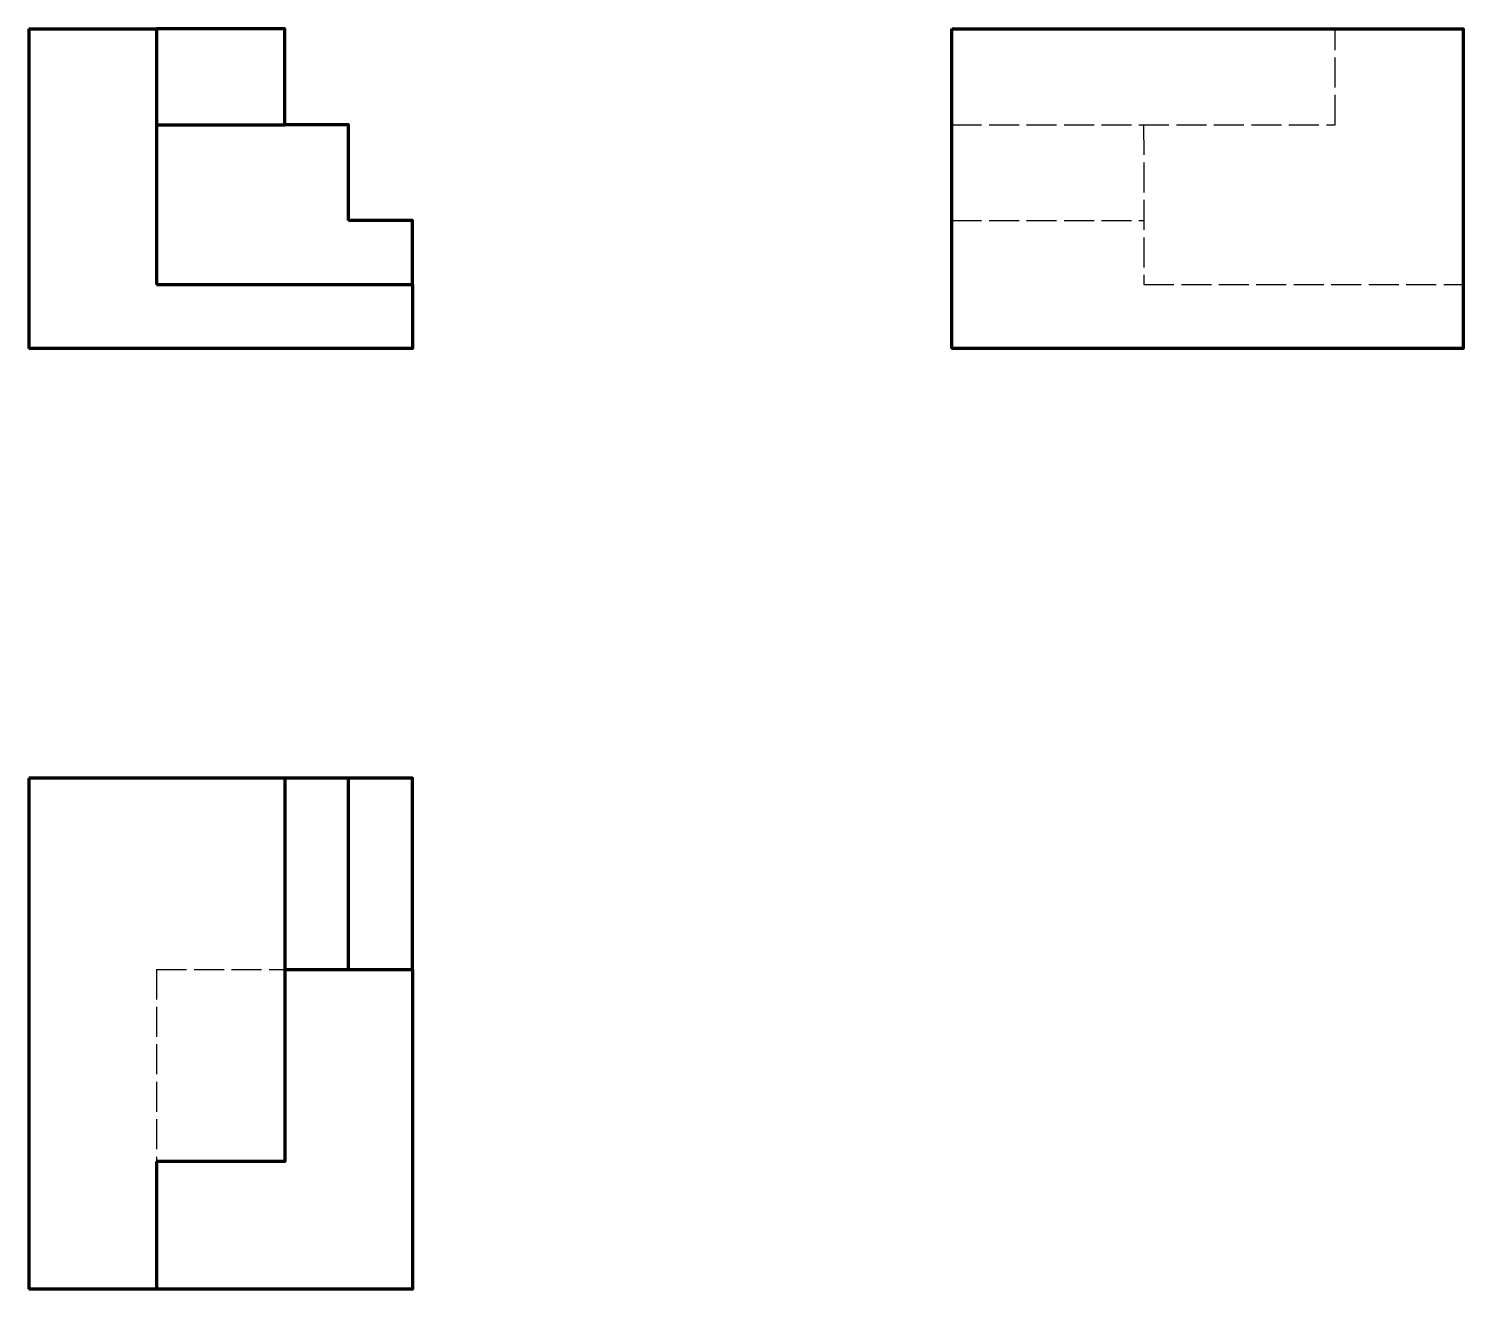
# Model space of a CAD drawing. Header units: metres. Extents: x 44 to 159, y 166 to 267.
import ezdxf

# ---------------------------------------------------------------- set-up
doc = ezdxf.new("R2010")
doc.units = ezdxf.units.M
doc.linetypes.add('ISO02W100', pattern=[15, 12, -3])
doc.layers.add('PDF2_Geometry', color=7, linetype='Continuous')

msp = doc.modelspace()

# ---------------------------------------------------------------- linework, layer by layer
at = {"linetype": 'ISO02W100', "ltscale": 0.2}
for p, q in [((148.65, 259.21), (148.65, 266.9)), ((117.94, 259.21), (148.65, 259.21)), ((133.31, 259.21), (133.33, 246.43)), ((117.94, 251.55), (133.33, 251.55)), ((133.33, 246.43), (158.9, 246.43)), ((54.31, 191.61), (64.56, 191.59)), ((54.31, 191.61), (54.31, 176.24))]:
    msp.add_line(p, q, dxfattribs=at)
at = {"layer": 'PDF2_Geometry', "lineweight": 70}
for points in [[(44.07, 266.9), (54.31, 266.9), (54.31, 246.43)], [(44.09, 266.9), (44.09, 241.31)], [(54.31, 259.21), (64.56, 259.21), (64.56, 266.9), (54.31, 266.9)], [(117.96, 266.9), (158.9, 266.9), (158.9, 241.31), (117.94, 241.31)], [(117.96, 241.31), (117.96, 266.92)], [(69.68, 251.55), (69.68, 259.21), (64.56, 259.21)], [(74.8, 246.43), (74.8, 251.55), (69.66, 251.55)], [(54.31, 246.43), (74.8, 246.43), (74.8, 241.31), (44.07, 241.31)], [(64.56, 191.59), (69.68, 191.59), (69.68, 206.93), (44.07, 206.93)], [(44.09, 206.93), (44.09, 166)], [(64.56, 206.93), (64.56, 176.24), (54.31, 176.24)], [(74.8, 191.59), (74.8, 206.93), (69.66, 206.93)], [(69.66, 191.59), (74.8, 191.59), (74.8, 166), (54.31, 166)], [(54.31, 176.24), (54.31, 166), (44.07, 166)]]:
    msp.add_lwpolyline(points, dxfattribs=at)

doc.saveas('drawing.dxf')
